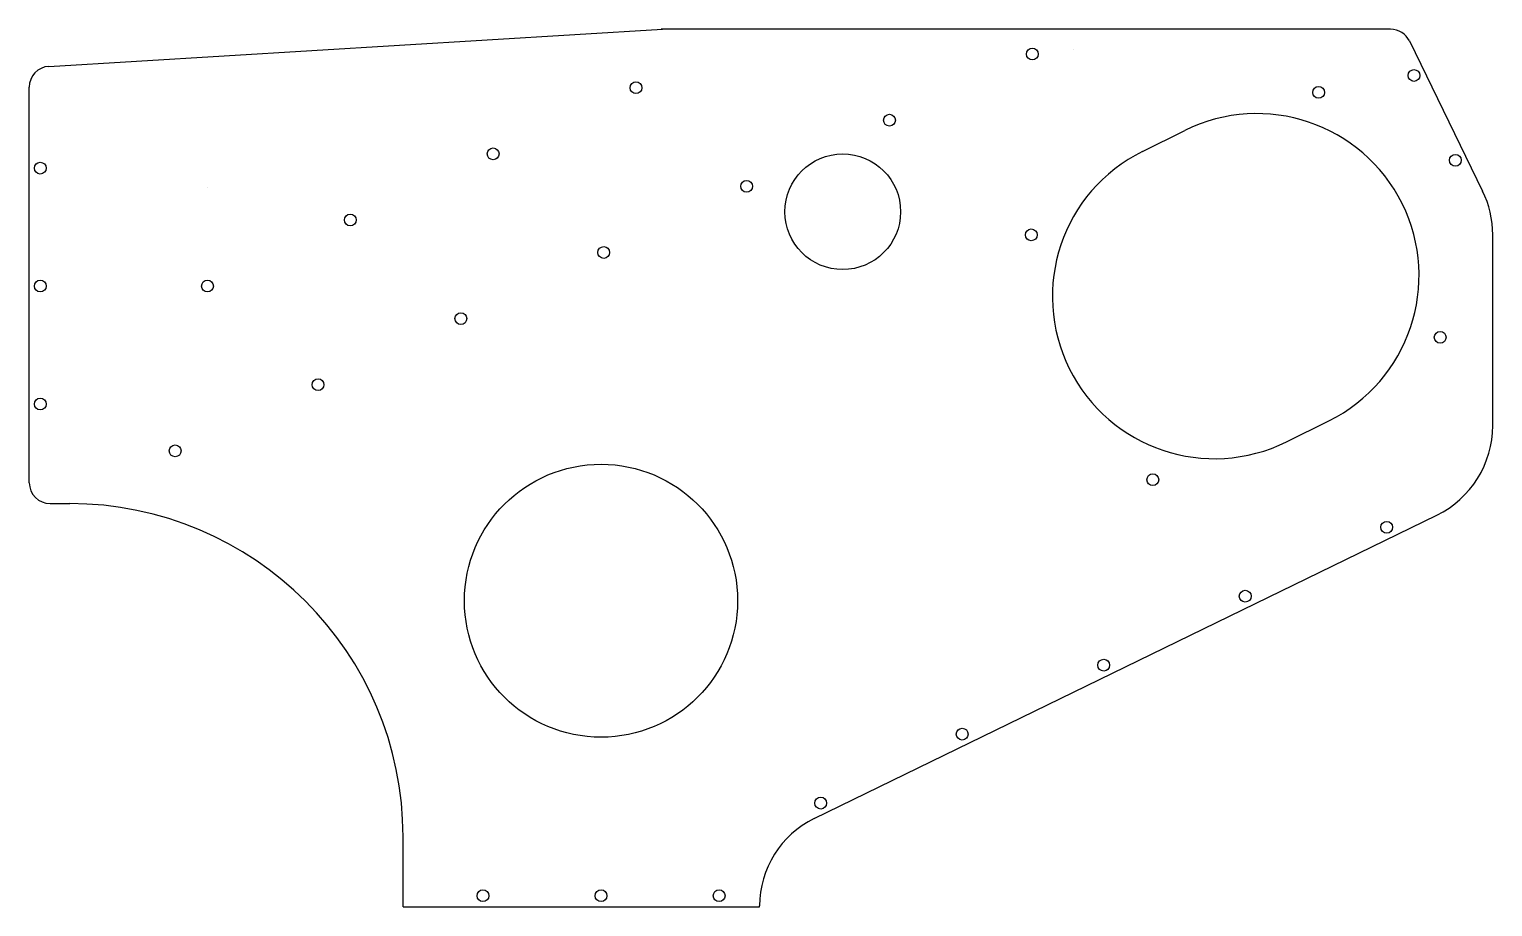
# Model space of a CAD drawing. Header units: millimetres. Extents: x 175 to 547, y 94 to 317.
import ezdxf

# ---------------------------------------------------------------- set-up
doc = ezdxf.new("R2010")
doc.units = ezdxf.units.MM

msp = doc.modelspace()

# ---------------------------------------------------------------- linework, layer by layer
for p, q in [((180.14, 307.85), (336.02, 317.29)), ((521.04, 317.28), (335.74, 317.28)), ((525.81, 314.3), (544.42, 276.14)), ((440.56, 312.22), (440.56, 312.22)), ((175.16, 201.98), (175.16, 302.56)), ((457.99, 286.22), (468.74, 291.55)), ((220.43, 276.98), (220.43, 276.98)), ((546.98, 216.5), (546.98, 265.05)), ((494.62, 212.4), (505.37, 217.74)), ((180.46, 196.68), (185.43, 196.68)), ((374.6, 116.62), (532.77, 193.76)), ((270.13, 94.18), (270.13, 111.98)), ((270.13, 94.18), (360.73, 94.18)), ((360.73, 94.18), (360.73, 94.42))]:
    msp.add_line(p, q)
for centre, radius in [((430, 310.98), 1.5), ((526.97, 305.54), 1.5), ((329.31, 302.42), 1.5), ((502.74, 301.22), 1.5), ((393.71, 294.16), 1.5), ((293.02, 285.6), 1.5), ((177.96, 281.98), 1.5), ((381.84, 270.88), 14.7), ((537.49, 283.97), 1.5), ((357.41, 277.35), 1.5), ((256.72, 268.79), 1.5), ((429.73, 265), 1.5), ((321.12, 260.53), 1.5), ((177.96, 251.98), 1.5), ((220.43, 251.98), 1.5), ((284.82, 243.72), 1.5), ((533.63, 238.96), 1.5), ((248.53, 226.91), 1.5), ((177.96, 221.98), 1.5), ((212.23, 210.09), 1.5), ((320.43, 171.98), 34.7), ((460.62, 202.74), 1.5), ((520.05, 190.67), 1.5), ((484.1, 173.14), 1.5), ((448.15, 155.6), 1.5), ((412.19, 138.07), 1.5), ((376.24, 120.53), 1.5), ((290.43, 96.98), 1.5), ((320.43, 96.98), 1.5), ((350.43, 96.98), 1.5)]:
    msp.add_circle(centre, radius)
for centre, radius, start, end in [((521.04, 311.98), 5.3, 26, 90), ((180.46, 302.56), 5.3, 93.4624, 180), ((487.06, 254.64), 41.2, 296.3871, 116.3871), ((476.31, 249.31), 41.2, 116.3871, 296.3871), ((521.68, 265.05), 25.3, 0, 26), ((521.68, 216.5), 25.3, 296, 0), ((180.46, 201.98), 5.3, 180, 270), ((185.43, 111.98), 84.7, 0, 90), ((385.43, 94.42), 24.7, 116, 180)]:
    msp.add_arc(centre, radius, start, end)

doc.saveas('drawing.dxf')
